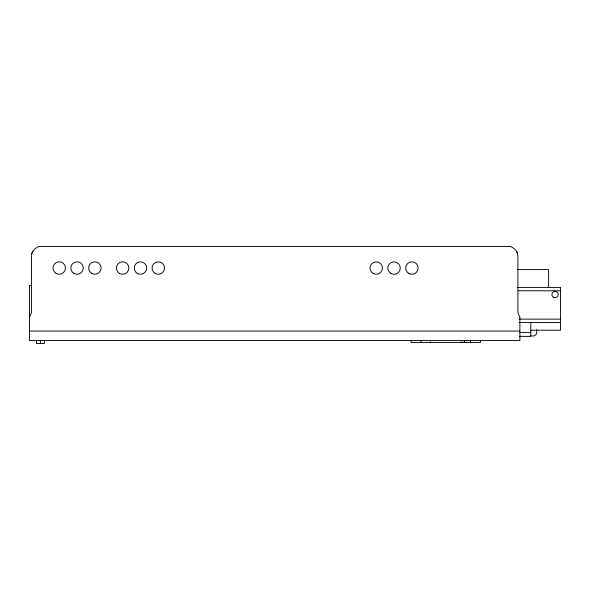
<?xml version="1.0" encoding="UTF-8"?>
<svg xmlns="http://www.w3.org/2000/svg" width="590" height="590" viewBox="0 0 590 590"><rect width="100%" height="100%" fill="white"/><g stroke="black" fill="none" stroke-linecap="round" stroke-linejoin="round"><path stroke-width="0.89" d="M29.5 316.933L30.156 315.798A9.905 9.905 0 0 0 31.484 310.849L31.484 256.362A9.905 9.905 0 0 1 36.433 247.785L38.734 246.458L510.652 246.458L512.946 247.785A9.905 9.905 0 0 1 517.902 256.362L517.902 310.849A9.905 9.905 0 0 0 519.23 315.805L519.886 316.941L519.886 340.57L29.5 340.57L29.5 285.486L31.58 285.486M517.555 269.586L548.611 269.586L548.611 287.419M517.732 287.419L560.5 287.419L560.5 330.216L531.044 330.216M518.145 290.789L560.5 290.789M519.082 319.131L560.5 319.131M519.082 322.501L560.5 322.501M29.5 331.064L519.886 331.064M519.731 332.406L530.779 332.406M530.395 335.961L533.161 335.961A3.57 3.57 0 0 0 536.723 332.399L536.723 329.655M519.731 336.374L530.779 336.374L530.779 322.546M460.443 342.355L468.364 342.355M480.452 340.57L480.452 342.451L411.105 342.451L411.105 340.57M470.547 340.57L470.547 342.451M464.404 340.57L464.404 342.355M461.137 341.846L461.137 342.451M430.427 341.846L430.427 342.451M421.017 340.57L421.017 342.451M44.361 340.57L44.361 343.542L36.433 343.542L36.433 340.57M40.4 340.57L40.4 343.542M31.816 253.811A12.265 10.723 0 0 1 32.863 251.311M516.516 251.311A12.265 10.723 0 0 1 517.563 253.811M553.464 297.301A3.171 3.171 0 0 0 558.221 294.558A3.171 3.171 0 0 0 553.464 291.807A3.171 3.171 0 0 0 553.464 297.301M56.102 273.458A6.239 6.239 0 0 0 65.461 268.052A6.239 6.239 0 0 0 56.102 262.646A6.239 6.239 0 0 0 56.102 273.458M73.934 273.458A6.239 6.239 0 0 0 83.293 268.052A6.239 6.239 0 0 0 73.934 262.646A6.239 6.239 0 0 0 73.934 273.458M91.767 273.458A6.239 6.239 0 0 0 101.126 268.052A6.239 6.239 0 0 0 91.767 262.646A6.239 6.239 0 0 0 91.767 273.458M119.505 273.458A6.239 6.239 0 0 0 128.863 268.052A6.239 6.239 0 0 0 119.505 262.646A6.239 6.239 0 0 0 119.505 273.458M137.337 273.458A6.239 6.239 0 0 0 146.696 268.052A6.239 6.239 0 0 0 137.337 262.646A6.239 6.239 0 0 0 137.337 273.458M155.17 273.458A6.239 6.239 0 0 0 164.529 268.052A6.239 6.239 0 0 0 155.17 262.646A6.239 6.239 0 0 0 155.17 273.458M373.116 273.458A6.239 6.239 0 0 0 382.475 268.052A6.239 6.239 0 0 0 373.116 262.646A6.239 6.239 0 0 0 373.116 273.458M390.949 273.458A6.239 6.239 0 0 0 400.308 268.052A6.239 6.239 0 0 0 390.949 262.646A6.239 6.239 0 0 0 390.949 273.458M408.781 273.458A6.239 6.239 0 0 0 418.14 268.052A6.239 6.239 0 0 0 408.781 262.646A6.239 6.239 0 0 0 408.781 273.458"/></g></svg>
